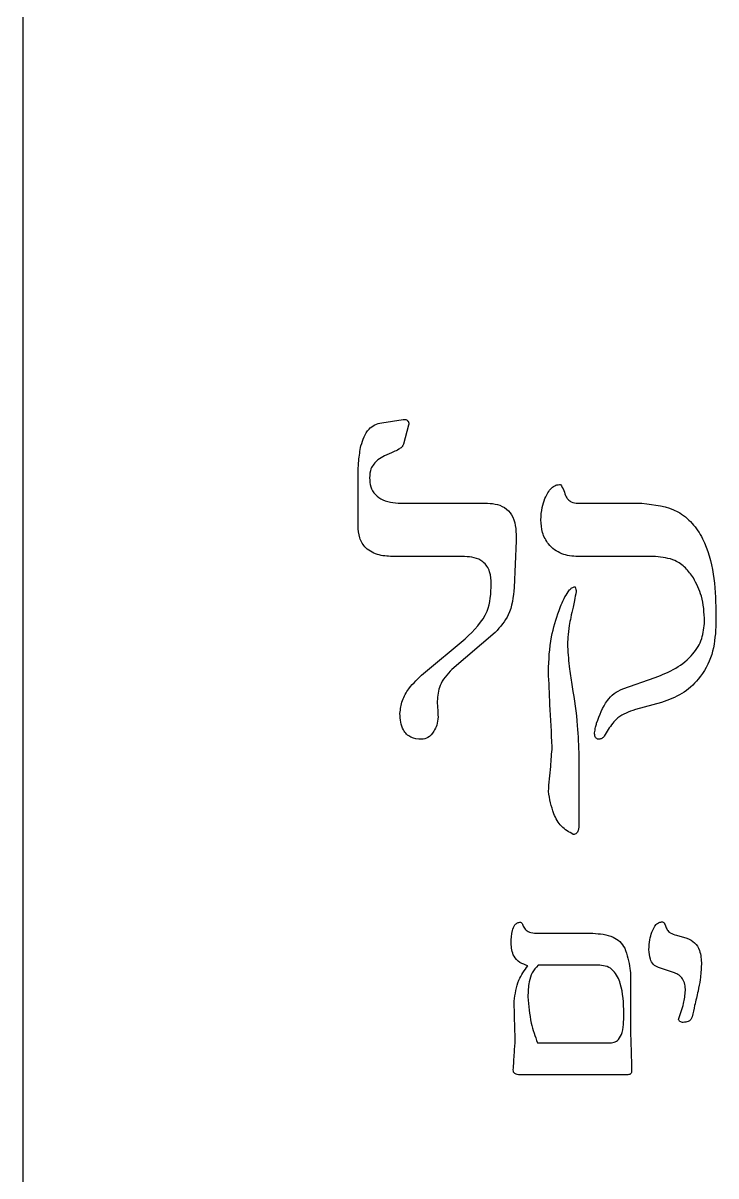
# Model space of a CAD drawing. Header units: inches. Extents: x -10.2 to 5.8, y -10.8 to 2.3.
# Drawn here: x -4.2 to -3.076, y -1.444 to 0.426 of the extents above; entities that cross this region are included whole.
import ezdxf

# ---------------------------------------------------------------- set-up
doc = ezdxf.new("R2010")
doc.units = ezdxf.units.IN
doc.header["$MEASUREMENT"] = 0

msp = doc.modelspace()

# ---------------------------------------------------------------- linework, layer by layer
at = {"color": 7, "linetype": 'Continuous', "lineweight": 25}
for p, q in [((-4.1996, -10.2047), (-4.1996, 2.2953)), ((-3.618, -0.2222), (-3.583, -0.2169)), ((-3.5744, -0.2262), (-3.5825, -0.2568)), ((-3.6563, -0.3896), (-3.6563, -0.3156)), ((-3.5823, -0.3529), (-3.4465, -0.3529)), ((-3.3, -0.3529), (-3.196, -0.3529)), ((-3.3999, -0.4135), (-3.4033, -0.4893)), ((-3.4836, -0.4393), (-3.5977, -0.4393)), ((-3.174, -0.4393), (-3.3, -0.4393)), ((-3.0761, -0.5275), (-3.0761, -0.5531)), ((-3.5503, -0.6287), (-3.4826, -0.5726)), ((-3.4341, -0.5624), (-3.5042, -0.6223)), ((-3.2273, -0.6538), (-3.1744, -0.6353)), ((-3.1642, -0.6757), (-3.2068, -0.6875)), ((-3.2983, -0.7633), (-3.2983, -0.8727)), ((-3.3636, -1.0502), (-3.2757, -1.0502)), ((-3.1399, -1.0532), (-3.1231, -1.0583)), ((-3.2645, -1.102), (-3.3645, -1.102)), ((-3.1431, -1.1145), (-3.1691, -1.1058)), ((-3.2144, -1.1345), (-3.2144, -1.2165)), ((-3.3654, -1.2279), (-3.2496, -1.2279)), ((-3.2218, -1.2798), (-3.3939, -1.2798))]:
    msp.add_line(p, q, dxfattribs=at)
for points, knots in [([(-3.6517, -0.2595), (-3.6486, -0.2498), (-3.6441, -0.2362), (-3.6295, -0.225), (-3.6218, -0.2231), (-3.618, -0.2222)], [0, 0, 0, 0, 0.558184, 0.779064, 1, 1, 1, 1]), ([(-3.583, -0.2169), (-3.5815, -0.2168), (-3.5786, -0.2167), (-3.5754, -0.2195), (-3.5736, -0.2228), (-3.5741, -0.225), (-3.5744, -0.2262)], [0, 0, 0, 0, 0.278268, 0.561509, 0.778034, 1, 1, 1, 1]), ([(-3.6563, -0.3156), (-3.6563, -0.305), (-3.6563, -0.2862), (-3.6531, -0.2677), (-3.6517, -0.2595)], [0, 0, 0, 0, 0.560193, 1, 1, 1, 1]), ([(-3.5825, -0.2568), (-3.5834, -0.2586), (-3.5853, -0.2621), (-3.5913, -0.2661), (-3.5959, -0.2683), (-3.5987, -0.2696)], [0, 0, 0, 0, 0.278554, 0.559743, 1, 1, 1, 1]), ([(-3.5987, -0.2696), (-3.6036, -0.2716), (-3.6125, -0.2751), (-3.6207, -0.28), (-3.6243, -0.2822)], [0, 0, 0, 0, 0.560201, 1, 1, 1, 1]), ([(-3.6243, -0.2822), (-3.6288, -0.2868), (-3.6367, -0.2952), (-3.6375, -0.3065), (-3.6378, -0.3115)], [0, 0, 0, 0, 0.558473, 1, 1, 1, 1]), ([(-3.6378, -0.3115), (-3.6375, -0.3165), (-3.6369, -0.3263), (-3.6291, -0.3395), (-3.6108, -0.3516), (-3.5941, -0.3524), (-3.5823, -0.3529)], [0, 0, 0, 0, 0.187156, 0.373743, 0.560514, 1, 1, 1, 1]), ([(-3.3533, -0.3449), (-3.3503, -0.3387), (-3.3462, -0.3301), (-3.3359, -0.3231), (-3.3306, -0.3225), (-3.3279, -0.3222)], [0, 0, 0, 0, 0.559129, 0.779533, 1, 1, 1, 1]), ([(-3.3279, -0.3222), (-3.3261, -0.3254), (-3.3223, -0.3319), (-3.3202, -0.3412), (-3.3156, -0.3473), (-3.3095, -0.3519), (-3.3038, -0.3525), (-3.3, -0.3529)], [0, 0, 0, 0, 0.247612, 0.499205, 0.624409, 0.750654, 1, 1, 1, 1]), ([(-3.4465, -0.3529), (-3.441, -0.3532), (-3.43, -0.3538), (-3.4147, -0.3614), (-3.4002, -0.3813), (-3.4, -0.4002), (-3.3999, -0.4135)], [0, 0, 0, 0, 0.187451, 0.374297, 0.561127, 1, 1, 1, 1]), ([(-3.36, -0.3797), (-3.3596, -0.373), (-3.3588, -0.3611), (-3.355, -0.3499), (-3.3533, -0.3449)], [0, 0, 0, 0, 0.559709, 1, 1, 1, 1]), ([(-3.196, -0.3529), (-3.1757, -0.3551), (-3.1452, -0.3584), (-3.1135, -0.3845), (-3.0915, -0.4182), (-3.0781, -0.4675), (-3.0768, -0.5075), (-3.0761, -0.5275)], [0, 0, 0, 0, 0.24845, 0.37365, 0.498928, 0.749107, 1, 1, 1, 1]), ([(-3.5977, -0.4393), (-3.6059, -0.439), (-3.6223, -0.4383), (-3.6439, -0.4279), (-3.6552, -0.409), (-3.656, -0.396), (-3.6563, -0.3896)], [0, 0, 0, 0, 0.280889, 0.559757, 0.779361, 1, 1, 1, 1]), ([(-3.3, -0.4393), (-3.3089, -0.4386), (-3.3268, -0.4371), (-3.3476, -0.4214), (-3.3586, -0.4008), (-3.3595, -0.3867), (-3.36, -0.3797)], [0, 0, 0, 0, 0.280158, 0.55915, 0.77931, 1, 1, 1, 1]), ([(-3.4403, -0.4835), (-3.4407, -0.4769), (-3.4414, -0.4636), (-3.4519, -0.4471), (-3.468, -0.4402), (-3.4784, -0.4396), (-3.4836, -0.4393)], [0, 0, 0, 0, 0.280716, 0.558987, 0.779192, 1, 1, 1, 1]), ([(-3.1127, -0.4737), (-3.1167, -0.4681), (-3.1247, -0.4569), (-3.1453, -0.4423), (-3.1631, -0.4404), (-3.174, -0.4393)], [0, 0, 0, 0, 0.280776, 0.561122, 1, 1, 1, 1]), ([(-3.4826, -0.5726), (-3.4683, -0.5588), (-3.4427, -0.5341), (-3.441, -0.499), (-3.4403, -0.4835)], [0, 0, 0, 0, 0.5590342, 1, 1, 1, 1]), ([(-3.0946, -0.5443), (-3.0953, -0.5303), (-3.0964, -0.5055), (-3.1077, -0.4834), (-3.1127, -0.4737)], [0, 0, 0, 0, 0.5601927, 1, 1, 1, 1]), ([(-3.4033, -0.4893), (-3.4048, -0.5049), (-3.4075, -0.5327), (-3.426, -0.5533), (-3.4341, -0.5624)], [0, 0, 0, 0, 0.560537, 1, 1, 1, 1]), ([(-3.3305, -0.5267), (-3.329, -0.5225), (-3.3261, -0.515), (-3.3225, -0.5079), (-3.3209, -0.5047)], [0, 0, 0, 0, 0.560024, 1, 1, 1, 1]), ([(-3.3209, -0.5047), (-3.3186, -0.5009), (-3.3154, -0.4955), (-3.3098, -0.4894), (-3.3062, -0.4886), (-3.3045, -0.4881)], [0, 0, 0, 0, 0.559572, 0.781342, 1, 1, 1, 1]), ([(-3.3029, -0.4961), (-3.3037, -0.5009), (-3.3052, -0.5093), (-3.307, -0.5177), (-3.3078, -0.5214)], [0, 0, 0, 0, 0.559888, 1, 1, 1, 1]), ([(-3.3045, -0.4881), (-3.304, -0.4896), (-3.303, -0.4922), (-3.3029, -0.4949), (-3.3029, -0.4961)], [0, 0, 0, 0, 0.559398, 1, 1, 1, 1]), ([(-3.3078, -0.5214), (-3.3091, -0.527), (-3.3114, -0.5369), (-3.3132, -0.5469), (-3.314, -0.5513)], [0, 0, 0, 0, 0.5600131, 1, 1, 1, 1]), ([(-3.3477, -0.6257), (-3.347, -0.6067), (-3.3457, -0.5729), (-3.3352, -0.5408), (-3.3305, -0.5267)], [0, 0, 0, 0, 0.5600181, 1, 1, 1, 1]), ([(-3.314, -0.5513), (-3.3149, -0.5576), (-3.3164, -0.5688), (-3.3167, -0.5802), (-3.3168, -0.5852)], [0, 0, 0, 0, 0.559965, 1, 1, 1, 1]), ([(-3.1744, -0.6353), (-3.1631, -0.6308), (-3.1406, -0.6218), (-3.1137, -0.6003), (-3.0971, -0.573), (-3.0954, -0.5538), (-3.0946, -0.5443)], [0, 0, 0, 0, 0.280528, 0.560384, 0.780126, 1, 1, 1, 1]), ([(-3.0761, -0.5531), (-3.0773, -0.5684), (-3.0798, -0.5988), (-3.1009, -0.6368), (-3.1303, -0.6636), (-3.1529, -0.6717), (-3.1642, -0.6757)], [0, 0, 0, 0, 0.280114, 0.559821, 0.77978, 1, 1, 1, 1]), ([(-3.3168, -0.5852), (-3.3159, -0.5974), (-3.3143, -0.6192), (-3.3107, -0.6408), (-3.3091, -0.6503)], [0, 0, 0, 0, 0.559846, 1, 1, 1, 1]), ([(-3.5884, -0.694), (-3.5876, -0.6868), (-3.5859, -0.6722), (-3.5723, -0.6494), (-3.5586, -0.6366), (-3.5503, -0.6287)], [0, 0, 0, 0, 0.279495, 0.559631, 1, 1, 1, 1]), ([(-3.5042, -0.6223), (-3.5119, -0.6305), (-3.5255, -0.6452), (-3.5273, -0.665), (-3.5281, -0.6737)], [0, 0, 0, 0, 0.559036, 1, 1, 1, 1]), ([(-3.3415, -0.748), (-3.3428, -0.7251), (-3.345, -0.6844), (-3.3469, -0.6436), (-3.3477, -0.6257)], [0, 0, 0, 0, 0.559996, 1, 1, 1, 1]), ([(-3.3091, -0.6503), (-3.3059, -0.6712), (-3.3001, -0.7087), (-3.2989, -0.7466), (-3.2983, -0.7633)], [0, 0, 0, 0, 0.560028, 1, 1, 1, 1]), ([(-3.2695, -0.7092), (-3.2648, -0.6964), (-3.2583, -0.6787), (-3.2417, -0.6607), (-3.2321, -0.6561), (-3.2273, -0.6538)], [0, 0, 0, 0, 0.5596205, 0.7800147, 1, 1, 1, 1]), ([(-3.5281, -0.6737), (-3.5278, -0.6785), (-3.5273, -0.687), (-3.5269, -0.6956), (-3.5267, -0.6994)], [0, 0, 0, 0, 0.560005, 1, 1, 1, 1]), ([(-3.2068, -0.6875), (-3.217, -0.691), (-3.2352, -0.6972), (-3.2461, -0.7129), (-3.2509, -0.7198)], [0, 0, 0, 0, 0.560702, 1, 1, 1, 1]), ([(-3.5537, -0.7356), (-3.5596, -0.7352), (-3.5713, -0.7342), (-3.5871, -0.7185), (-3.5879, -0.7033), (-3.5884, -0.694)], [0, 0, 0, 0, 0.280912, 0.559614, 1, 1, 1, 1]), ([(-3.5267, -0.6994), (-3.5271, -0.7039), (-3.5277, -0.7122), (-3.5319, -0.7193), (-3.5337, -0.7224)], [0, 0, 0, 0, 0.55965, 1, 1, 1, 1]), ([(-3.2729, -0.7251), (-3.2724, -0.7221), (-3.2717, -0.7167), (-3.2702, -0.7115), (-3.2695, -0.7092)], [0, 0, 0, 0, 0.559581, 1, 1, 1, 1]), ([(-3.5337, -0.7224), (-3.5364, -0.7265), (-3.5414, -0.7338), (-3.5499, -0.735), (-3.5537, -0.7356)], [0, 0, 0, 0, 0.559997, 1, 1, 1, 1]), ([(-3.2655, -0.7356), (-3.2664, -0.7355), (-3.2683, -0.7354), (-3.2706, -0.7338), (-3.2726, -0.7303), (-3.2728, -0.7273), (-3.2729, -0.7251)], [0, 0, 0, 0, 0.187579, 0.373524, 0.56058, 1, 1, 1, 1]), ([(-3.2509, -0.7198), (-3.2528, -0.7235), (-3.2555, -0.7287), (-3.2606, -0.7345), (-3.2639, -0.7353), (-3.2655, -0.7356)], [0, 0, 0, 0, 0.559196, 0.781592, 1, 1, 1, 1]), ([(-3.3477, -0.82), (-3.3465, -0.8066), (-3.3442, -0.7826), (-3.3424, -0.7585), (-3.3415, -0.748)], [0, 0, 0, 0, 0.559988, 1, 1, 1, 1]), ([(-3.3074, -0.8899), (-3.3142, -0.886), (-3.3281, -0.8781), (-3.3421, -0.8524), (-3.3456, -0.8323), (-3.3477, -0.82)], [0, 0, 0, 0, 0.274671, 0.557862, 1, 1, 1, 1]), ([(-3.2983, -0.8727), (-3.2984, -0.8763), (-3.2986, -0.8817), (-3.3014, -0.8877), (-3.3047, -0.8896), (-3.3065, -0.8898), (-3.3074, -0.8899)], [0, 0, 0, 0, 0.49879, 0.750705, 0.872763, 1, 1, 1, 1]), ([(-3.4082, -1.0661), (-3.4081, -1.0592), (-3.4078, -1.049), (-3.4035, -1.0375), (-3.3982, -1.0328), (-3.3947, -1.0324), (-3.393, -1.0322)], [0, 0, 0, 0, 0.5006351, 0.7500508, 0.8753521, 1, 1, 1, 1]), ([(-3.393, -1.0322), (-3.3924, -1.0325), (-3.391, -1.0332), (-3.3898, -1.0357), (-3.3891, -1.0375), (-3.3886, -1.0385)], [0, 0, 0, 0, 0.274693, 0.558262, 1, 1, 1, 1]), ([(-3.3886, -1.0385), (-3.3872, -1.041), (-3.3845, -1.0458), (-3.3749, -1.0497), (-3.3679, -1.05), (-3.3636, -1.0502)], [0, 0, 0, 0, 0.278128, 0.558352, 1, 1, 1, 1]), ([(-3.1799, -1.0484), (-3.178, -1.0439), (-3.1754, -1.0377), (-3.1684, -1.0323), (-3.1646, -1.0319), (-3.1627, -1.0316)], [0, 0, 0, 0, 0.55927, 0.77971, 1, 1, 1, 1]), ([(-3.1627, -1.0316), (-3.1619, -1.0319), (-3.1604, -1.0324), (-3.159, -1.035), (-3.1583, -1.0369), (-3.1579, -1.038)], [0, 0, 0, 0, 0.276387, 0.558885, 1, 1, 1, 1]), ([(-3.1579, -1.038), (-3.1571, -1.0403), (-3.1556, -1.0447), (-3.1494, -1.0508), (-3.1435, -1.0523), (-3.1399, -1.0532)], [0, 0, 0, 0, 0.281663, 0.557686, 1, 1, 1, 1]), ([(-3.2757, -1.0502), (-3.2644, -1.0509), (-3.2486, -1.052), (-3.2313, -1.063), (-3.2263, -1.0704), (-3.2239, -1.0741)], [0, 0, 0, 0, 0.558955, 0.77956, 1, 1, 1, 1]), ([(-3.1847, -1.0767), (-3.1845, -1.0713), (-3.1841, -1.0616), (-3.1812, -1.0524), (-3.1799, -1.0484)], [0, 0, 0, 0, 0.559946, 1, 1, 1, 1]), ([(-3.1231, -1.0583), (-3.1186, -1.0604), (-3.1096, -1.0644), (-3.1006, -1.0804), (-3.1, -1.0929), (-3.0996, -1.1006)], [0, 0, 0, 0, 0.279447, 0.559316, 1, 1, 1, 1]), ([(-3.381, -1.1027), (-3.3855, -1.1013), (-3.3945, -1.0985), (-3.4065, -1.0857), (-3.4076, -1.0735), (-3.4082, -1.0661)], [0, 0, 0, 0, 0.281066, 0.561118, 1, 1, 1, 1]), ([(-3.2239, -1.0741), (-3.2204, -1.0851), (-3.2143, -1.1048), (-3.2144, -1.1254), (-3.2144, -1.1345)], [0, 0, 0, 0, 0.558585, 1, 1, 1, 1]), ([(-3.1691, -1.1058), (-3.1721, -1.1043), (-3.1782, -1.1014), (-3.1839, -1.0904), (-3.1844, -1.0819), (-3.1847, -1.0767)], [0, 0, 0, 0, 0.279316, 0.559216, 1, 1, 1, 1]), ([(-3.4033, -1.1604), (-3.4017, -1.1486), (-3.3988, -1.1275), (-3.3865, -1.1103), (-3.381, -1.1027)], [0, 0, 0, 0, 0.558683, 1, 1, 1, 1]), ([(-3.3645, -1.102), (-3.368, -1.1059), (-3.375, -1.1136), (-3.3801, -1.1318), (-3.3807, -1.145), (-3.381, -1.1531)], [0, 0, 0, 0, 0.279046, 0.559293, 1, 1, 1, 1]), ([(-3.2255, -1.1797), (-3.2259, -1.1635), (-3.2266, -1.1393), (-3.2387, -1.1128), (-3.2523, -1.1031), (-3.2604, -1.1024), (-3.2645, -1.102)], [0, 0, 0, 0, 0.5010533, 0.7500722, 0.8749604, 1, 1, 1, 1]), ([(-3.0996, -1.1006), (-3.1001, -1.1087), (-3.101, -1.1234), (-3.1038, -1.1377), (-3.1051, -1.144)], [0, 0, 0, 0, 0.559876, 1, 1, 1, 1]), ([(-3.1255, -1.1432), (-3.1256, -1.1398), (-3.126, -1.1331), (-3.1295, -1.1241), (-3.1357, -1.1176), (-3.1406, -1.1156), (-3.1431, -1.1145)], [0, 0, 0, 0, 0.280441, 0.560055, 0.779986, 1, 1, 1, 1]), ([(-3.381, -1.1531), (-3.3799, -1.1675), (-3.3778, -1.1931), (-3.3692, -1.2173), (-3.3654, -1.2279)], [0, 0, 0, 0, 0.559589, 1, 1, 1, 1]), ([(-3.1368, -1.1898), (-3.1337, -1.1813), (-3.1282, -1.1662), (-3.1263, -1.1502), (-3.1255, -1.1432)], [0, 0, 0, 0, 0.560468, 1, 1, 1, 1]), ([(-3.1051, -1.144), (-3.1069, -1.1518), (-3.1103, -1.1655), (-3.1134, -1.1794), (-3.1148, -1.1855)], [0, 0, 0, 0, 0.5599984, 1, 1, 1, 1]), ([(-3.4016, -1.2221), (-3.4019, -1.2106), (-3.4026, -1.19), (-3.4031, -1.1695), (-3.4033, -1.1604)], [0, 0, 0, 0, 0.559993, 1, 1, 1, 1]), ([(-3.2279, -1.211), (-3.227, -1.2052), (-3.2255, -1.1948), (-3.2255, -1.1843), (-3.2255, -1.1797)], [0, 0, 0, 0, 0.559472, 1, 1, 1, 1]), ([(-3.1292, -1.1946), (-3.1301, -1.1946), (-3.1319, -1.1945), (-3.1343, -1.1936), (-3.1361, -1.1919), (-3.1365, -1.1905), (-3.1368, -1.1898)], [0, 0, 0, 0, 0.280166, 0.559906, 0.779681, 1, 1, 1, 1]), ([(-3.1148, -1.1855), (-3.1154, -1.1871), (-3.1165, -1.1905), (-3.122, -1.1941), (-3.1265, -1.1944), (-3.1292, -1.1946)], [0, 0, 0, 0, 0.279525, 0.560745, 1, 1, 1, 1]), ([(-3.2496, -1.2279), (-3.2468, -1.2278), (-3.2412, -1.2274), (-3.2323, -1.222), (-3.2296, -1.2152), (-3.2279, -1.211)], [0, 0, 0, 0, 0.281251, 0.561278, 1, 1, 1, 1]), ([(-3.4048, -1.2718), (-3.4041, -1.2625), (-3.403, -1.246), (-3.402, -1.2294), (-3.4016, -1.2221)], [0, 0, 0, 0, 0.560001, 1, 1, 1, 1]), ([(-3.2144, -1.2165), (-3.2141, -1.2273), (-3.2135, -1.2465), (-3.213, -1.2658), (-3.2128, -1.2742)], [0, 0, 0, 0, 0.560003, 1, 1, 1, 1]), ([(-3.3939, -1.2798), (-3.3953, -1.2797), (-3.3982, -1.2796), (-3.402, -1.2782), (-3.4045, -1.2752), (-3.4047, -1.2729), (-3.4048, -1.2718)], [0, 0, 0, 0, 0.2802769, 0.5598843, 0.7795172, 1, 1, 1, 1]), ([(-3.2128, -1.2742), (-3.213, -1.2752), (-3.2132, -1.2768), (-3.2146, -1.2782), (-3.2172, -1.2797), (-3.2198, -1.2797), (-3.2218, -1.2798)], [0, 0, 0, 0, 0.2484, 0.374821, 0.501467, 1, 1, 1, 1])]:
    msp.add_open_spline(points, degree=3, knots=knots, dxfattribs=at)

doc.saveas('drawing.dxf')
